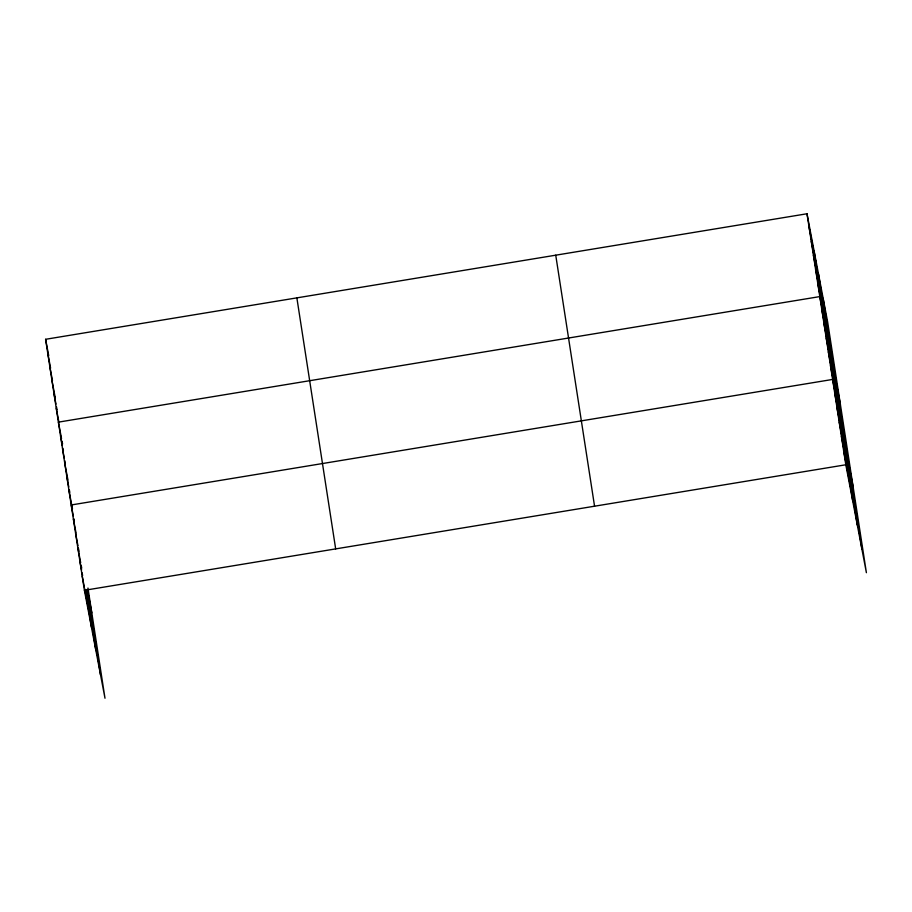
<?xml version="1.0" encoding="UTF-8"?>
<svg xmlns="http://www.w3.org/2000/svg" width="912" height="912" viewBox="0 0 912 912"><rect width="100%" height="100%" fill="white"/><g stroke="black" fill="none" stroke-linecap="round" stroke-linejoin="round"><path stroke-width="1.37" d="M87.962 588.046L104.994 698.239L84.406 590.326L45.6 339.298L807.006 213.761L827.594 321.674L866.4 572.702L845.812 464.778L807.006 213.761M84.406 590.326L845.812 464.778M809.138 227.567L816.172 264.469M811.27 241.372L818.315 278.274M813.401 255.178L820.447 292.079M815.545 268.983L822.578 305.885M817.676 282.788L824.71 319.69M840.397 404.518L819.808 296.594L58.402 422.142L61.537 438.547M821.94 310.399L828.985 347.312M824.083 324.205L831.117 361.118M826.215 338.01L833.249 374.923M828.347 351.815L835.392 388.729M830.479 365.632L837.524 402.534M853.199 487.35L832.622 379.438L71.216 504.974L73.302 515.907M834.822 393.653L841.856 430.567M837.011 407.881L844.056 444.782M839.211 422.108L846.256 459.01M841.411 436.335L848.456 473.237M843.611 450.551L850.657 487.464M45.6 339.298L48.724 355.703M47.732 353.104L50.605 368.14M49.864 366.909L52.474 380.578M52.007 380.726L55.13 397.119M54.139 394.531L55.963 404.096M56.487 406.832L57.011 409.568M56.27 408.337L58.881 422.005M62.062 441.271L62.575 444.007M60.545 435.947L62.369 445.512M62.894 448.248L63.407 450.984M62.677 449.753L64.239 457.949M64.763 460.685L65.288 463.421M64.809 463.558L67.944 479.963M66.941 477.364L68.776 486.928M69.289 489.664L69.814 492.4M69.084 491.169L72.47 508.942M73.826 518.643L74.339 521.379M91.804 612.898L87.335 589.46L100.525 674.812M73.416 519.202L76.027 532.87M75.616 533.429L77.965 545.729M78.478 548.465L79.002 551.19M77.816 547.645L80.678 562.681M81.202 565.417L81.727 568.153M80.017 561.872L81.578 570.08M82.103 572.804L82.616 575.54M85.226 589.209L87.05 598.774M82.217 576.099L84.303 587.032M84.816 589.768L89.251 613.001M823.114 298.247L861.931 549.263M818.509 274.102L857.326 525.118M814.04 250.663L852.857 501.68M555.739 255.189L594.556 506.206M296.867 297.871L335.673 548.899M86.526 589.882L95.92 650.666M85.648 589.722L91.451 627.228"/></g></svg>
